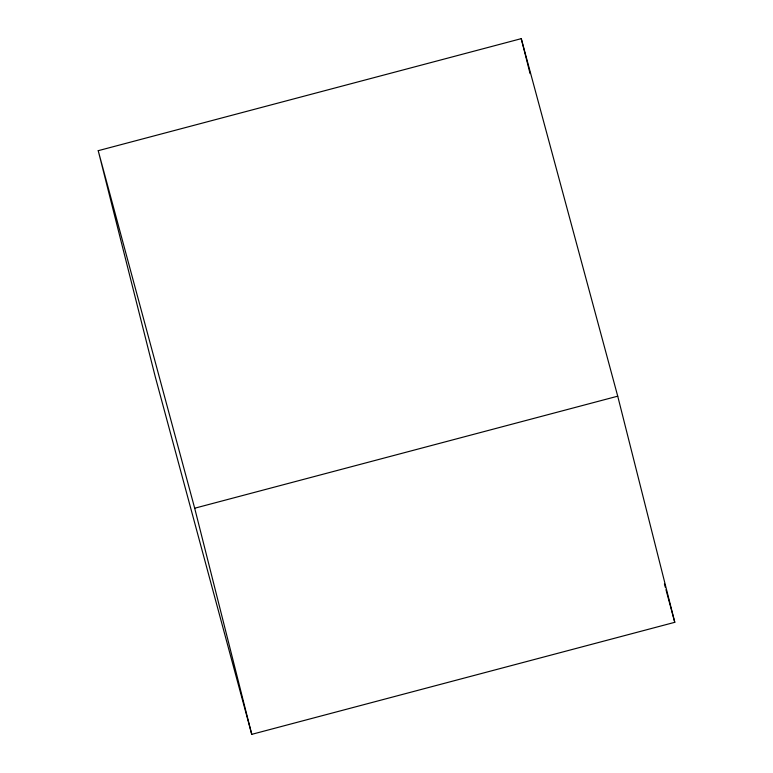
<?xml version="1.0" encoding="UTF-8"?>
<svg xmlns="http://www.w3.org/2000/svg" width="773" height="773" viewBox="0 0 773 773"><rect width="100%" height="100%" fill="white"/><g stroke="black" fill="none" stroke-linecap="round" stroke-linejoin="round"><path stroke-width="1.16" d="M98.219 150.687L521.253 38.65L617.724 396.182L674.781 622.313L251.747 734.35L155.276 376.818L98.219 150.687L194.69 508.219L251.747 734.35M194.69 508.219L617.724 396.182M664.413 583.886L665.35 587.374M665.978 589.702L674.781 622.313M521.253 38.65L530.075 73.619"/></g></svg>
